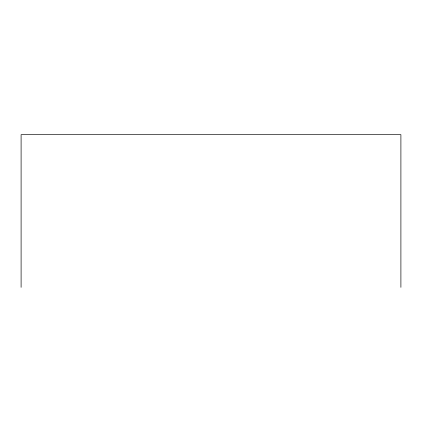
<?xml version="1.0" encoding="UTF-8"?>
<svg xmlns="http://www.w3.org/2000/svg" width="422" height="422" viewBox="0 0 422 422"><rect width="100%" height="100%" fill="white"/><g stroke="black" fill="none" stroke-linecap="round" stroke-linejoin="round"><path stroke-width="0.63" d="M400.9 287.335L400.9 134.665L21.1 134.665L21.1 287.335"/></g></svg>
